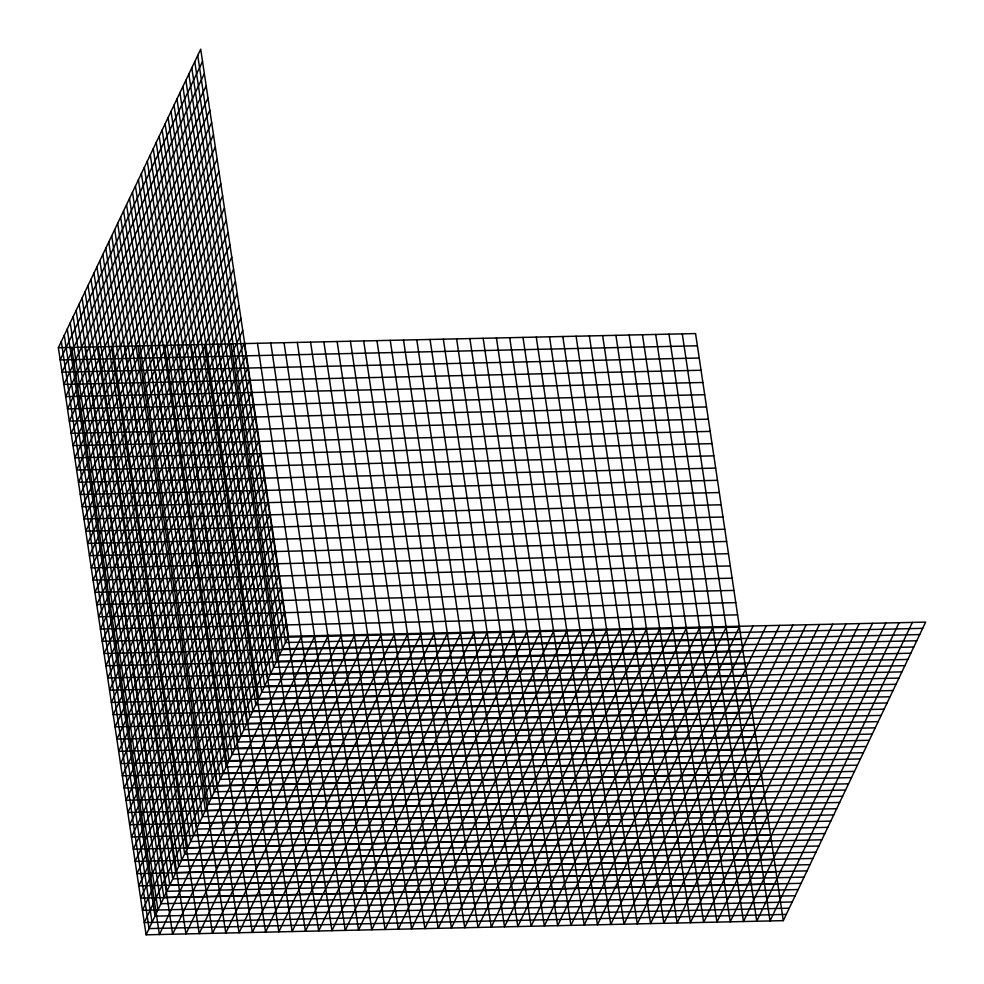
<?xml version="1.0" encoding="UTF-8"?>
<svg xmlns="http://www.w3.org/2000/svg" width="984" height="984" viewBox="0 0 984 984"><rect width="100%" height="100%" fill="white"/><g stroke="black" fill="none" stroke-linecap="round" stroke-linejoin="round"><path stroke-width="1.48" d="M146.099 934.8L58.364 347.721L200.699 49.2L288.435 636.279L146.099 934.8L783.301 920.643L925.636 622.122L288.435 636.279M202.532 61.426L60.196 359.947L697.385 345.79M204.352 73.665L62.017 372.173L699.218 358.016M206.185 85.891L63.849 384.412L701.051 370.255M208.005 98.129L65.67 396.638L702.871 382.481M209.838 110.356L67.502 408.877L704.704 394.707M211.671 122.582L69.335 421.103L706.524 406.946M213.491 134.82L71.156 433.329L708.357 419.172M215.324 147.046L72.988 445.567L710.19 431.41M217.144 159.273L74.809 457.794L712.01 443.636M218.977 171.511L76.641 470.02L713.843 455.863M220.81 183.737L78.474 482.258L715.663 468.101M222.63 195.976L80.294 494.485L717.496 480.327M224.463 208.202L82.127 506.723L719.329 492.566M226.283 220.428L83.96 518.949L721.149 504.792M228.116 232.667L85.78 531.176L722.982 517.018M229.948 244.893L87.613 543.414L724.814 529.257M231.769 257.132L89.433 555.64L726.635 541.483M233.602 269.358L91.266 567.879L728.467 553.709M235.434 281.584L93.099 580.105L730.288 565.948M237.255 293.822L94.919 592.331L732.121 578.174M239.087 306.049L96.752 604.57L733.953 590.412M240.908 318.275L98.572 616.796L735.774 602.639M242.74 330.513L100.405 629.022L737.606 614.865M244.573 342.739L102.238 641.26L739.427 627.103M246.394 354.978L104.058 653.487L741.26 639.329M248.226 367.204L105.891 665.725L743.092 651.568M250.047 379.43L107.711 677.951L744.913 663.794M251.879 391.669L109.544 690.178L746.745 676.02M253.712 403.895L111.376 702.416L748.566 688.259M255.532 416.121L113.197 714.642L750.398 700.485M257.365 428.36L115.03 726.869L752.231 712.711M259.186 440.586L116.862 739.107L754.051 724.95M261.018 452.824L118.683 751.333L755.884 737.176M262.851 465.051L120.515 763.572L757.717 749.414M264.671 477.277L122.336 775.798L759.537 761.641M266.504 489.515L124.169 788.024L761.37 773.867M268.337 501.742L126.001 800.263L763.19 786.105M270.157 513.98L127.822 812.489L765.023 798.331M271.99 526.206L129.654 824.727L766.856 810.57M273.81 538.433L131.475 836.954L768.676 822.796M275.643 550.671L133.307 849.18L770.509 835.022M277.476 562.897L135.14 861.418L772.329 847.261M279.296 575.123L136.96 873.644L774.162 859.487M281.129 587.362L138.793 885.871L775.995 871.713M282.949 599.588L140.614 898.109L777.815 883.952M284.782 611.827L142.446 910.335L795.158 895.76M286.615 624.053L144.279 922.574L789.229 908.207M301.719 635.984L159.383 934.505L71.635 347.426M314.991 635.689L172.655 934.21L84.919 347.131M328.262 635.393L185.927 933.914L98.191 346.835M341.534 635.098L199.198 933.619L111.463 346.54M354.818 634.803L212.482 933.324L124.734 346.245M368.09 634.508L225.754 933.029L138.018 345.95M381.362 634.213L239.026 932.734L151.29 345.655M394.633 633.93L252.298 932.438L164.562 345.359M407.917 633.635L265.582 932.143L177.833 345.064M421.189 633.339L278.853 931.848L191.117 344.769M434.461 633.044L292.125 931.553L204.389 344.474M447.732 632.749L305.409 931.258L217.661 344.179M461.016 632.454L318.681 930.962L230.933 343.883M474.288 632.159L331.952 930.667L244.216 343.588M487.56 631.863L345.224 930.372L257.488 343.293M500.844 631.568L358.508 930.077L270.76 342.998M514.115 631.273L371.78 929.782L284.032 342.703M527.387 630.978L385.052 929.486L297.316 342.407M540.659 630.683L398.323 929.191L310.587 342.112M553.943 630.387L411.607 928.896L323.859 341.817M567.214 630.092L424.879 928.601L337.143 341.522M580.486 629.797L438.151 928.306L350.415 341.227M593.758 629.502L451.422 928.01L363.686 340.931M607.042 629.207L464.706 927.715L376.958 340.636M620.314 628.911L477.978 927.42L390.242 340.341M633.585 628.616L491.25 927.137L403.514 340.046M646.857 628.321L504.521 926.842L416.786 339.751M660.141 628.026L517.805 926.547L430.057 339.455M673.413 627.731L531.077 926.251L443.341 339.16M686.684 627.435L544.349 925.956L456.613 338.865M699.968 627.14L557.633 925.661L469.885 338.57M713.24 626.845L570.904 925.366L483.156 338.275M726.512 626.55L584.176 925.071L496.44 337.979M739.784 626.255L597.448 924.775L509.712 337.684M753.067 625.959L610.732 924.48L522.984 337.389M766.339 625.664L624.004 924.185L536.268 337.094M779.611 625.369L637.275 923.89L549.539 336.799M792.883 625.074L650.547 923.595L562.811 336.503M806.167 624.779L663.831 923.299L576.083 336.208M819.438 624.483L677.103 923.004L589.367 335.913M832.71 624.188L690.374 922.709L602.639 335.618M845.982 623.893L703.646 922.414L615.91 335.323M859.266 623.598L716.93 922.119L629.182 335.027M872.537 623.303L730.202 921.824L642.466 334.744M885.809 623.007L743.474 921.528L655.738 334.449M899.081 622.712L756.757 921.233L669.009 334.154M912.365 622.417L770.029 920.938L682.281 333.859M58.364 347.721L695.565 333.564L783.301 920.643M922.672 628.346L285.471 642.503L197.735 55.424M919.708 634.569L282.506 648.727L194.77 61.635M916.744 640.781L279.542 654.938L191.806 67.859M913.779 647.005L276.578 661.162L188.842 74.071M910.815 653.216L273.613 667.373L185.878 80.294M907.851 659.44L270.649 673.597L182.901 86.518M904.874 665.664L267.685 679.821L179.937 92.73M901.91 671.875L264.721 686.033L176.972 98.954M898.946 678.099L261.756 692.256L174.008 105.177M895.981 684.311L258.78 698.48L171.044 111.389M893.017 690.534L255.815 704.692L168.079 117.613M890.053 696.758L252.851 710.915L165.115 123.824M887.088 702.97L249.887 717.127L162.151 130.048M884.124 709.193L246.922 723.351L159.187 136.272M881.16 715.417L243.958 729.574L156.222 142.483M878.195 721.629L240.994 735.786L153.258 148.707M875.231 727.852L238.03 742.01L150.294 154.918M872.267 734.064L235.065 748.221L147.317 161.142M869.29 740.288L232.101 754.445L144.353 167.366M866.326 746.512L229.137 760.669L141.388 173.578M863.362 752.723L226.172 766.88L138.424 179.801M860.397 758.947L223.196 773.104L135.46 186.025M857.433 765.171L220.232 779.328L132.496 192.237M854.469 771.382L217.267 785.539L129.531 198.46M851.504 777.606L214.303 791.763L126.567 204.672M848.54 783.817L211.339 797.975L123.603 210.896M845.576 790.041L208.374 804.199L120.638 217.12M842.611 796.265L205.41 810.422L117.674 223.331M839.647 802.477L202.446 816.634L114.71 229.555M836.683 808.7L199.481 822.858L111.733 235.779M833.706 814.912L196.517 829.081L108.769 241.99M830.742 821.136L193.553 835.293L105.805 248.214M827.778 827.359L190.588 841.517L102.84 254.425M824.813 833.571L187.612 847.728L99.876 260.649M821.849 839.795L184.648 853.952L96.912 266.873M818.885 846.019L181.683 860.176L93.947 273.085M815.921 852.23L178.719 866.387L90.983 279.308M812.956 858.454L175.755 872.611L88.019 285.52M809.992 864.665L172.79 878.823L85.055 291.744M807.028 870.889L169.826 885.046L82.09 297.967M804.063 877.113L166.862 891.27L79.126 304.179M801.099 883.324L163.898 897.482L76.149 310.403M798.122 889.548L160.933 903.706L73.185 316.627M792.194 901.984L155.005 916.141L67.256 329.062M786.265 914.419L149.064 928.576L61.328 341.497M70.221 322.838L157.969 909.929M64.292 335.273L152.028 922.365"/></g></svg>
